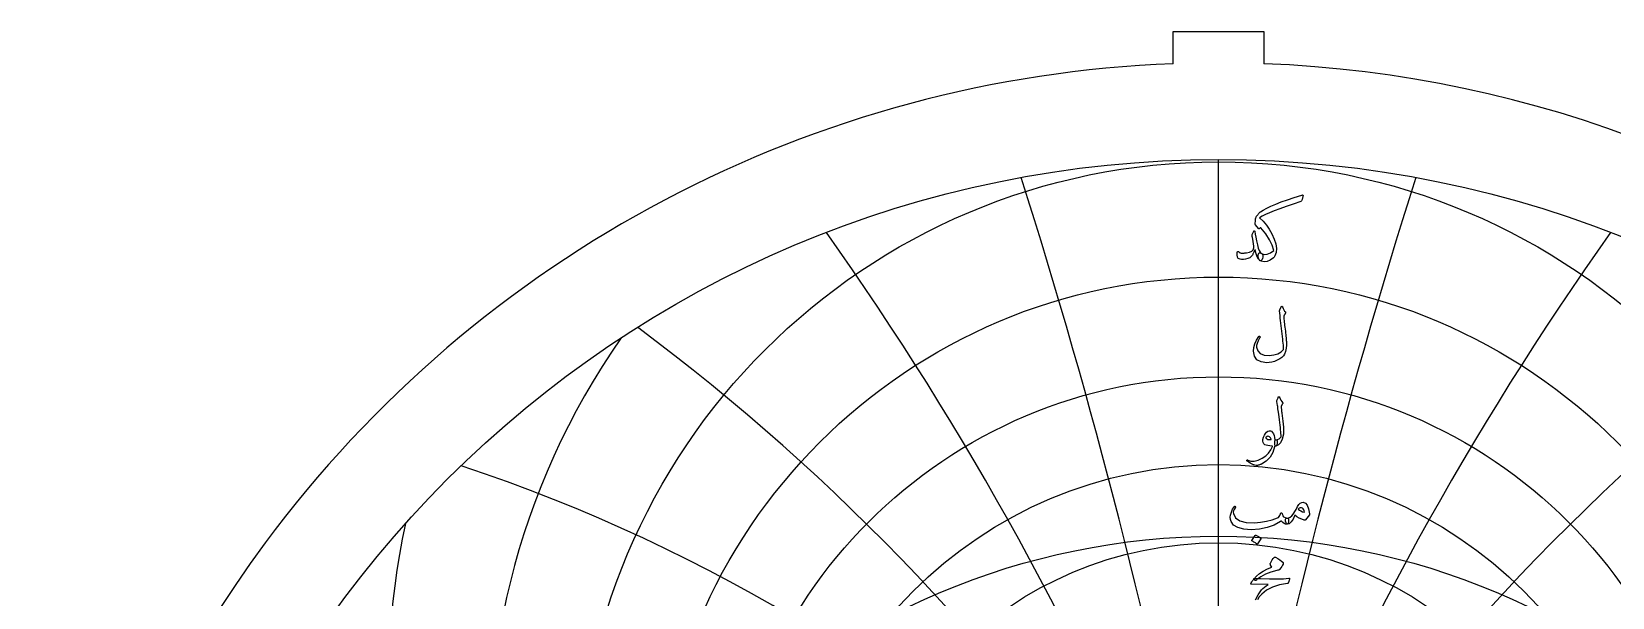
# Model space of a CAD drawing. Header units: millimetres. Extents: x -71 to 71, y -71 to 73.
# Drawn here: x -70.8 to 23.5, y 38.9 to 72.6 of the extents above; entities that cross this region are included whole.
import ezdxf

# ---------------------------------------------------------------- set-up
doc = ezdxf.new("R2010")
doc.units = ezdxf.units.MM
for name, color, linetype in [('CUT_OUTER', 1, 'Continuous'), ('ENGRAVE', 7, 'Continuous'), ('ENGRAVE_FINE', 8, 'Continuous'), ('TEXT', 5, 'Continuous')]:
    doc.layers.add(name, color=color, linetype=linetype)

msp = doc.modelspace()

# ---------------------------------------------------------------- linework, layer by layer
at = {"layer": 'CUT_OUTER'}
for points in [[(-2.7125, 72.6225), (2.7125, 72.6225), (2.7125, 70.7102)], [(-2.7125, 70.7102), (-2.7125, 72.6225)]]:
    msp.add_lwpolyline(points, dxfattribs=at)
for centre, radius, start, end in [((-0.0002, -0.0002), 70.7624, 143.437284, 87.803), ((-0.0008, 0.001), 70.7612, 92.196179, 143.437734)]:
    msp.add_arc(centre, radius, start, end, dxfattribs=at)
at = {"layer": 'ENGRAVE'}
msp.add_lwpolyline([(0, -65), (0, 65)], dxfattribs=at)
for centre, radius in [((0, 0), 65), ((0, 26.6213), 38.2346), ((0, 24.371), 33.6221), ((0, 22.5517), 29.4939), ((0, 21.0712), 25.7435), ((0, 0), 42.5483), ((0, 19.8628), 22.2913)]:
    msp.add_circle(centre, radius, dxfattribs=at)
for centre, radius, start, end in [((0, 29.433), 43.4771, 144.986912, 35.013088), ((0, 32.9966), 49.557, 167.993483, 12.006517)]:
    msp.add_arc(centre, radius, start, end, dxfattribs=at)
at = {"layer": 'ENGRAVE_FINE'}
for centre, radius, start, end in [((-364.4053, -48.1485), 370.0269, 4.517309, 17.631014), ((-364.4053, -48.1485), 370.0269, 4.517309, 17.631014), ((364.4053, -48.1485), 370.0269, 162.368986, 175.482691), ((364.4053, -48.1485), 370.0269, 162.368986, 175.482691), ((-176.5378, -48.1485), 187.8676, 9.089909, 35.388733), ((-176.5378, -48.1485), 187.8676, 9.089909, 35.388733), ((176.5378, -48.1485), 187.8676, 144.611267, 170.910091), ((176.5378, -48.1485), 187.8676, 144.611267, 170.910091), ((-111.292, -48.1485), 128.509, 13.775468, 53.38377), ((-111.292, -48.1485), 128.509, 13.775468, 53.38377), ((111.292, -48.1485), 128.509, 126.61623, 166.224532), ((111.292, -48.1485), 128.509, 126.61623, 166.224532), ((-76.5755, -48.1485), 99.9622, 18.636572, 71.683604), ((-76.5755, -48.1485), 99.9622, 18.636572, 71.683604), ((76.5755, -48.1485), 99.9622, 108.316396, 161.363428), ((76.5755, -48.1485), 99.9622, 108.316396, 161.363428)]:
    msp.add_arc(centre, radius, start, end, dxfattribs=at)
at = {"layer": 'TEXT'}
for points in [[(4.9603, 62.8799), (5.0021, 62.8874), (5.0284, 62.8768), (5.0392, 62.8482), (5.0346, 62.8016), (4.9892, 62.6201), (4.9753, 62.5737), (4.9582, 62.5376), (4.9381, 62.5118), (4.9149, 62.4963), (4.4504, 62.3441), (4.0301, 62.2009), (3.6542, 62.0667), (3.3227, 61.9415), (3.036, 61.8248), (2.7947, 61.7162), (2.5987, 61.6155), (2.4482, 61.5228), (2.6596, 61.3166), (2.8524, 61.0897), (3.0267, 60.8422), (3.1824, 60.5741), (3.3247, 60.2616), (3.4134, 59.9718), (3.4485, 59.7047), (3.4299, 59.4603), (3.4021, 59.3505), (3.3681, 59.2603), (3.3278, 59.1896), (3.2814, 59.1386), (3.0886, 59.0066), (2.9019, 58.9282), (2.7215, 58.9034), (2.5472, 58.9323), (2.4724, 58.971), (2.4172, 59.0334), (2.3817, 59.1195), (2.3657, 59.2293), (2.3665, 59.317), (2.3812, 59.3819), (2.4098, 59.4242), (2.4523, 59.4438), (2.4737, 59.4428), (2.5008, 59.4356), (2.5335, 59.4222), (2.5719, 59.4026), (2.7302, 59.3484), (2.904, 59.3593), (3.0932, 59.4351), (3.2979, 59.5758), (3.2077, 59.8875), (3.0484, 60.2162), (2.82, 60.5619), (2.5224, 60.9247), (2.5139, 60.9306), (2.5049, 60.9319), (2.4954, 60.9286), (2.4853, 60.9206), (2.4399, 60.8834), (2.4294, 60.876), (2.4183, 60.8742), (2.4067, 60.878), (2.3946, 60.8876), (2.1966, 61.1103), (2.1919, 61.1273), (2.1904, 61.166), (2.1919, 61.2263), (2.1966, 61.3083), (2.2043, 61.3955), (2.2151, 61.4671), (2.229, 61.5233), (2.2461, 61.5641), (2.2753, 61.6159), (2.3054, 61.6641), (2.3362, 61.7087), (2.3678, 61.7497), (2.4001, 61.7873), (2.4332, 61.8219), (2.4671, 61.8533), (2.5018, 61.8817), (2.6702, 61.9911), (2.8782, 62.105), (3.126, 62.2232), (3.4134, 62.3458), (3.7406, 62.4727), (4.1075, 62.6041), (4.514, 62.7398), (4.9603, 62.8799)], [(2.4564, 58.9818), (2.3763, 59.0653), (2.3048, 59.1963), (2.2422, 59.3747), (2.1883, 59.6006), (2.1808, 59.6253), (2.1708, 59.6294), (2.1581, 59.6129), (2.1429, 59.5758), (2.1302, 59.5409), (2.1166, 59.5062), (2.1023, 59.4718), (2.0873, 59.4376), (2.0717, 59.4037), (2.0558, 59.3701), (2.0397, 59.3367), (2.0233, 59.3036), (1.9547, 59.2128), (1.8645, 59.1427), (1.7526, 59.0932), (1.6191, 59.0643), (1.4891, 59.0509), (1.3798, 59.0478), (1.2911, 59.055), (1.2231, 59.0726), (1.1622, 59.1154), (1.1241, 59.1943), (1.1086, 59.3092), (1.1158, 59.4603), (1.1215, 59.4858), (1.1302, 59.5047), (1.1421, 59.5168), (1.1571, 59.5222), (1.1741, 59.5224), (1.188, 59.5191), (1.1988, 59.5121), (1.2066, 59.5016), (1.23, 59.4688), (1.2633, 59.4448), (1.3063, 59.4296), (1.3592, 59.4232), (1.3892, 59.4216), (1.4216, 59.4211), (1.4563, 59.4216), (1.4932, 59.4232), (1.5323, 59.4258), (1.5732, 59.4294), (1.6158, 59.434), (1.6603, 59.4397), (1.8449, 59.4794), (1.9821, 59.5408), (2.0718, 59.6238), (2.1141, 59.7284), (2.1119, 59.7509), (2.1094, 59.7769), (2.1067, 59.8066), (2.1037, 59.8398), (2.1, 59.8769), (2.095, 59.9182), (2.0887, 59.9636), (2.0811, 60.0131), (2.0731, 60.0635), (2.0656, 60.1116), (2.0586, 60.1573), (2.0522, 60.2008), (2.0457, 60.2419), (2.0388, 60.2807), (2.0313, 60.3172), (2.0233, 60.3513), (2.0117, 60.4171), (2.0058, 60.4699), (2.0055, 60.5099), (2.0109, 60.5369), (2.0976, 60.7267), (2.1045, 60.7357), (2.113, 60.7422), (2.1231, 60.746), (2.1347, 60.7473), (2.146, 60.7453), (2.1553, 60.7391), (2.1625, 60.7288), (2.1677, 60.7143), (2.194, 60.5529), (2.2275, 60.3658), (2.2682, 60.1528), (2.3162, 59.9141), (2.3647, 59.7259), (2.4234, 59.5779), (2.4925, 59.4701), (2.5719, 59.4026), (2.6008, 59.3788), (2.6214, 59.3448), (2.6338, 59.3005), (2.6379, 59.2458), (2.6336, 59.1731), (2.6204, 59.1076), (2.5985, 59.0494), (2.5678, 58.9983), (2.5454, 58.9741), (2.5193, 58.9633), (2.4897, 58.9658), (2.4564, 58.9818)], [(3.7352, 56.2229), (3.7424, 56.2355), (3.7517, 56.2445), (3.763, 56.2499), (3.7764, 56.2518), (3.7898, 56.2494), (3.8012, 56.2425), (3.8105, 56.2309), (3.8177, 56.2146), (3.8561, 56.12), (3.8971, 56.0383), (3.9407, 55.9694), (3.9868, 55.9135), (4.0005, 55.8934), (4.0043, 55.8702), (3.9984, 55.8439), (3.9827, 55.8145), (3.9726, 55.8003), (3.9631, 55.7867), (3.9541, 55.7735), (3.9456, 55.7609), (3.9376, 55.749), (3.9301, 55.7382), (3.9231, 55.7284), (3.9167, 55.7196), (3.9059, 55.7036), (3.8981, 55.6846), (3.8935, 55.6624), (3.8919, 55.6371), (3.8968, 55.5658), (3.9033, 55.4881), (3.9113, 55.4039), (3.9208, 55.3133), (3.9316, 55.2162), (3.9435, 55.1127), (3.9564, 55.0028), (3.9703, 54.8864), (3.9859, 54.7702), (3.9997, 54.661), (4.0117, 54.5588), (4.0219, 54.4636), (4.0305, 54.375), (4.0379, 54.2929), (4.0439, 54.2172), (4.0487, 54.148), (4.0541, 53.943), (4.0373, 53.7489), (3.9984, 53.5656), (3.9373, 53.3931), (3.8778, 53.2918), (3.7857, 53.1982), (3.6612, 53.1124), (3.5042, 53.0343), (3.334, 52.9695), (3.1742, 52.9239), (3.0247, 52.8974), (2.8854, 52.8899), (2.5369, 52.9378), (2.2873, 53.0693), (2.1368, 53.2843), (2.0852, 53.5829), (2.1032, 53.8054), (2.1615, 54.0232), (2.26, 54.2364), (2.3987, 54.445), (2.4093, 54.4571), (2.4203, 54.4646), (2.4319, 54.4674), (2.4441, 54.4656), (2.457, 54.4607), (2.4667, 54.4543), (2.4735, 54.4463), (2.4771, 54.4368), (2.4796, 54.4226), (2.4791, 54.4089), (2.4755, 54.3958), (2.4688, 54.3831), (2.3742, 54.1988), (2.309, 54.0418), (2.2731, 53.9121), (2.2667, 53.8098), (2.3355, 53.5893), (2.4843, 53.4354), (2.713, 53.348), (3.0216, 53.3271), (3.2997, 53.3573), (3.5362, 53.4272), (3.7308, 53.5367), (3.8837, 53.686), (3.8805, 53.7581), (3.8749, 53.8422), (3.8671, 53.9385), (3.8569, 54.0469), (3.8441, 54.1677), (3.8285, 54.3011), (3.8101, 54.4472), (3.7888, 54.6059), (3.7687, 54.7696), (3.7496, 54.9307), (3.7316, 55.0893), (3.7146, 55.2453), (3.6988, 55.3986), (3.6847, 55.5495), (3.672, 55.6977), (3.6609, 55.8434), (3.6444, 55.9836), (3.6452, 55.9996), (3.6475, 56.0146), (3.6514, 56.0285), (3.6568, 56.0414)], [(3.4856, 50.6454), (3.5135, 50.7127), (3.5351, 50.7661), (3.5506, 50.8055), (3.5599, 50.831), (3.5671, 50.8473), (3.5764, 50.8589), (3.5877, 50.8658), (3.6011, 50.8682), (3.6163, 50.8656), (3.629, 50.8579), (3.639, 50.845), (3.6465, 50.8269), (3.6808, 50.7385), (3.7218, 50.6588), (3.7695, 50.5879), (3.8239, 50.5258), (3.8391, 50.5059), (3.8435, 50.4835), (3.837, 50.4585), (3.8197, 50.4309), (3.729, 50.303), (3.7352, 50.2458), (3.7414, 50.1896), (3.7476, 50.1344), (3.7538, 50.0803), (3.7599, 50.0272), (3.7661, 49.9751), (3.7723, 49.9241), (3.7785, 49.874), (3.8355, 49.411), (3.8703, 49.049), (3.8829, 48.7881), (3.8734, 48.6283), (3.7955, 48.3383), (3.6939, 48.124), (3.5686, 47.9856), (3.4196, 47.9229), (3.4155, 47.9229), (3.4114, 47.9229), (3.4073, 47.9229), (3.4031, 47.9229), (3.3786, 47.9461), (3.3629, 47.9992), (3.3559, 48.0822), (3.3578, 48.1952), (3.3616, 48.2369), (3.3732, 48.2674), (3.3926, 48.2864), (3.4196, 48.2942), (3.5243, 48.3151), (3.6114, 48.353), (3.681, 48.4079), (3.7331, 48.4798), (3.7296, 48.5662), (3.7233, 48.6644), (3.7142, 48.7745), (3.7022, 48.8964), (3.6876, 49.0297), (3.6707, 49.1738), (3.6515, 49.3288), (3.63, 49.4945), (3.6101, 49.6575), (3.5918, 49.8039), (3.5751, 49.9339), (3.5599, 50.0473), (3.5467, 50.1442), (3.5362, 50.2247), (3.5282, 50.2886), (3.5228, 50.336), (3.4815, 50.5712), (3.4802, 50.5944), (3.4805, 50.6145), (3.4823, 50.6315), (3.4856, 50.6454)], [(3.3371, 47.8775), (3.2404, 47.538), (3.0783, 47.2536), (2.8506, 47.0244), (2.5575, 46.8504), (2.5165, 46.8328), (2.476, 46.8169), (2.4361, 46.8029), (2.3966, 46.7906), (2.358, 46.7804), (2.3203, 46.7726), (2.2837, 46.767), (2.2481, 46.7638), (2.1594, 46.7764), (2.0419, 46.8226), (1.8954, 46.9022), (1.7201, 47.0154), (1.7013, 47.0317), (1.6902, 47.0474), (1.6869, 47.0626), (1.6912, 47.0773), (1.701, 47.0886), (1.7139, 47.0938), (1.7299, 47.0928), (1.749, 47.0855), (1.9313, 47.0265), (2.1357, 47.0268), (2.3623, 47.0863), (2.6111, 47.2052), (2.8143, 47.3431), (2.9824, 47.5053), (3.1154, 47.6917), (3.2134, 47.9023), (3.2126, 47.9098), (3.2103, 47.9157), (3.2064, 47.9201), (3.201, 47.9229), (3.0589, 47.9312), (2.938, 47.9477), (2.8383, 47.9724), (2.7596, 48.0054), (2.6988, 48.0565), (2.6606, 48.1271), (2.6452, 48.2173), (2.6524, 48.3272), (2.6547, 48.3417), (2.6575, 48.3566), (2.6609, 48.3716), (2.6647, 48.387), (2.6691, 48.4028), (2.674, 48.4195), (2.6794, 48.4369), (2.6854, 48.455), (2.7338, 48.5729), (2.7926, 48.6706), (2.8617, 48.7482), (2.9411, 48.8057), (3.0223, 48.8371), (3.0968, 48.8366), (3.1646, 48.8041), (3.2257, 48.7397), (3.2791, 48.65), (3.3196, 48.5458), (3.3472, 48.4272), (3.3619, 48.2942), (3.37, 48.2943), (3.3779, 48.2947), (3.3855, 48.2953), (3.3928, 48.2962), (3.4002, 48.2971), (3.4078, 48.2978), (3.4156, 48.2982), (3.4238, 48.2983), (3.4516, 48.2924), (3.4733, 48.2746), (3.4887, 48.2449), (3.498, 48.2034), (3.5019, 48.1578), (3.5011, 48.1116), (3.4957, 48.065), (3.4856, 48.0178), (3.4725, 47.9763), (3.4578, 47.9466), (3.4415, 47.9288), (3.4238, 47.9229), (3.3454, 47.9229), (3.3449, 47.9154), (3.3433, 47.9054), (3.3407, 47.8928), (3.3371, 47.8775)], [(3.1391, 48.3395), (3.0958, 48.4151), (3.0484, 48.4685), (2.9968, 48.4996), (2.9411, 48.5087), (2.9079, 48.4999), (2.8782, 48.486), (2.8522, 48.4669), (2.8297, 48.4427), (2.8225, 48.4298), (2.8215, 48.4159), (2.8267, 48.4009), (2.838, 48.3849), (2.8805, 48.3475), (2.9422, 48.322), (3.0229, 48.3083), (3.1226, 48.3065), (3.1329, 48.3086), (3.1391, 48.3148), (3.1412, 48.3251), (3.1391, 48.3395)], [(0.9405, 44.3101), (0.9552, 44.3261), (0.9704, 44.3328), (0.9861, 44.3302), (1.0024, 44.3183), (1.0148, 44.3029), (1.0189, 44.2853), (1.0148, 44.2657), (1.0024, 44.2441), (0.9395, 44.1466), (0.8992, 44.0564), (0.8817, 43.9734), (0.8869, 43.8976), (1.016, 43.6485), (1.2674, 43.4748), (1.641, 43.3763), (2.1368, 43.3531), (2.5046, 43.3802), (2.8576, 43.4366), (3.1956, 43.5225), (3.5186, 43.6377), (3.5756, 43.6715), (3.6228, 43.7233), (3.6602, 43.7932), (3.6878, 43.8811), (3.697, 43.9061), (3.7125, 43.9234), (3.7342, 43.9329), (3.762, 43.9347), (3.7819, 43.9262), (3.796, 43.9089), (3.8045, 43.8829), (3.8074, 43.8481), (3.8267, 43.762), (3.8806, 43.6975), (3.969, 43.6547), (4.092, 43.6336), (4.1363, 43.6238), (4.1662, 43.5985), (4.1817, 43.5578), (4.1828, 43.5016), (4.1678, 43.3969), (4.1477, 43.3221), (4.1224, 43.2773), (4.092, 43.2623), (4.0015, 43.2742), (3.9157, 43.3098), (3.8344, 43.3691), (3.7579, 43.4521), (3.7514, 43.4554), (3.7403, 43.4531), (3.7246, 43.4451), (3.7043, 43.4315), (3.3196, 43.2149), (2.8999, 43.0602), (2.4451, 42.9674), (1.9553, 42.9365), (1.5025, 42.9674), (1.1509, 43.0602), (0.9003, 43.2149), (0.7508, 43.4315), (0.7167, 43.5524), (0.7054, 43.6759), (0.7167, 43.8019), (0.7508, 43.9306), (0.7966, 44.0502), (0.8436, 44.1533), (0.8915, 44.24), (0.9405, 44.3101)], [(5.049, 44.5741), (5.1782, 44.5282), (5.2852, 44.3988), (5.37, 44.1858), (5.4326, 43.8893), (5.4349, 43.8679), (5.4337, 43.8491), (5.4288, 43.8329), (5.4203, 43.8192), (5.1934, 43.5346), (5.1776, 43.5173), (5.1593, 43.5067), (5.1385, 43.5029), (5.115, 43.5057), (4.9608, 43.5583), (4.8159, 43.6253), (4.6803, 43.7068), (4.554, 43.8027), (4.4522, 43.5663), (4.3405, 43.3974), (4.2191, 43.2961), (4.0879, 43.2623), (4.0732, 43.2677), (4.058, 43.284), (4.0422, 43.3111), (4.026, 43.349), (4.001, 43.4428), (3.992, 43.5181), (3.9989, 43.5748), (4.0219, 43.613), (4.0353, 43.622), (4.0508, 43.6284), (4.0683, 43.6323), (4.0879, 43.6336), (4.1817, 43.6496), (4.2735, 43.6934), (4.3632, 43.7651), (4.4509, 43.8646), (4.4893, 43.9223), (4.5468, 44.0172), (4.6234, 44.1492), (4.719, 44.3183), (4.7938, 44.4302), (4.8737, 44.5101), (4.9588, 44.5581), (5.049, 44.5741)], [(4.752, 44.1698), (4.8293, 44.1054), (4.917, 44.0523), (5.015, 44.0105), (5.1233, 43.9801), (5.1173, 44.0613), (5.0954, 44.1276), (5.0575, 44.1789), (5.0036, 44.2152), (4.9415, 44.234), (4.8788, 44.2327), (4.8157, 44.2113), (4.752, 44.1698)], [(2.1904, 42.5982), (2.1955, 42.6034), (2.2027, 42.6065), (2.212, 42.6075), (2.2234, 42.6065), (2.3036, 42.574), (2.3791, 42.5343), (2.45, 42.4874), (2.5163, 42.4332), (2.5227, 42.425), (2.5255, 42.4167), (2.5248, 42.4085), (2.5204, 42.4002), (2.3265, 42.0867), (2.3193, 42.0792), (2.31, 42.0774), (2.2987, 42.0813), (2.2853, 42.0908), (2.2736, 42.0991), (2.2553, 42.1115), (2.2303, 42.128), (2.1986, 42.1486), (2.1597, 42.1733), (2.113, 42.2022), (2.0586, 42.2352), (1.9965, 42.2723), (1.9883, 42.2785), (1.9841, 42.2847), (1.9841, 42.2909), (1.9883, 42.2971)], [(3.4815, 40.5015), (3.1211, 40.4074), (2.8029, 40.2859), (2.5271, 40.1372), (2.2935, 39.9611), (2.2577, 39.934), (2.2244, 39.9188), (2.1937, 39.9155), (2.1656, 39.924), (2.1329, 39.9629), (2.1378, 40.0178), (2.1803, 40.0887), (2.2605, 40.1756), (2.45, 40.3329), (2.6678, 40.4747), (2.9141, 40.601), (3.1886, 40.7118), (3.1102, 40.8273), (3.0956, 40.8562), (3.0886, 40.8851), (3.0894, 40.914), (3.0979, 40.9428), (3.1533, 41.0529), (3.2041, 41.1439), (3.2502, 41.2159), (3.2917, 41.2687), (3.3183, 41.2937), (3.3443, 41.3069), (3.3699, 41.3082), (3.3949, 41.2976), (3.54, 41.2156), (3.662, 41.1388), (3.7607, 41.0671), (3.8362, 41.0006), (3.8509, 40.9792), (3.8579, 40.9521), (3.8571, 40.9194), (3.8486, 40.881), (3.8221, 40.8209), (3.7795, 40.7479), (3.721, 40.6621), (3.6465, 40.5633), (3.6269, 40.5486), (3.5929, 40.5334), (3.5444, 40.5177), (3.4815, 40.5015)]]:
    msp.add_lwpolyline(points, close=True, dxfattribs=at)
msp.add_lwpolyline([(2.2038, 38.7669), (2.3567, 39.0634), (2.5657, 39.3506), (2.6475, 39.4375), (2.74, 39.5207), (2.8434, 39.6004), (2.9576, 39.6765), (1.9594, 39.6847), (1.9354, 39.695), (1.9253, 39.7136), (1.9292, 39.7404), (1.947, 39.7755), (1.9805, 39.8265), (2.0109, 39.8724), (2.0383, 39.9131), (2.0625, 39.9487), (2.0836, 39.9789), (2.1017, 40.0034), (2.1166, 40.0222), (2.1285, 40.0353), (2.1553, 40.0377), (2.2275, 40.0364), (2.3451, 40.0315), (2.508, 40.023), (2.508, 40.023), (3.0373, 40.0044), (3.4949, 40.0023), (3.8809, 40.0168), (4.1951, 40.0477), (4.2048, 40.0489), (4.2132, 40.0482), (4.2203, 40.0458), (4.2261, 40.0415), (4.2303, 40.0357), (4.2328, 40.0286), (4.2334, 40.0203), (4.2322, 40.0106), (4.2241, 39.9729), (4.2163, 39.9384), (4.2087, 39.9069), (4.2013, 39.8786), (4.1942, 39.8533), (4.1874, 39.8312), (4.1808, 39.8121), (4.1745, 39.7961), (4.1611, 39.7706), (4.1456, 39.7517), (4.1281, 39.7396), (4.1085, 39.7342), (3.6321, 39.6478), (3.2175, 39.5125), (2.8648, 39.3282), (2.574, 39.0948), (2.427, 38.927), (2.3203, 38.7494)], dxfattribs=at)

doc.saveas('drawing.dxf')
